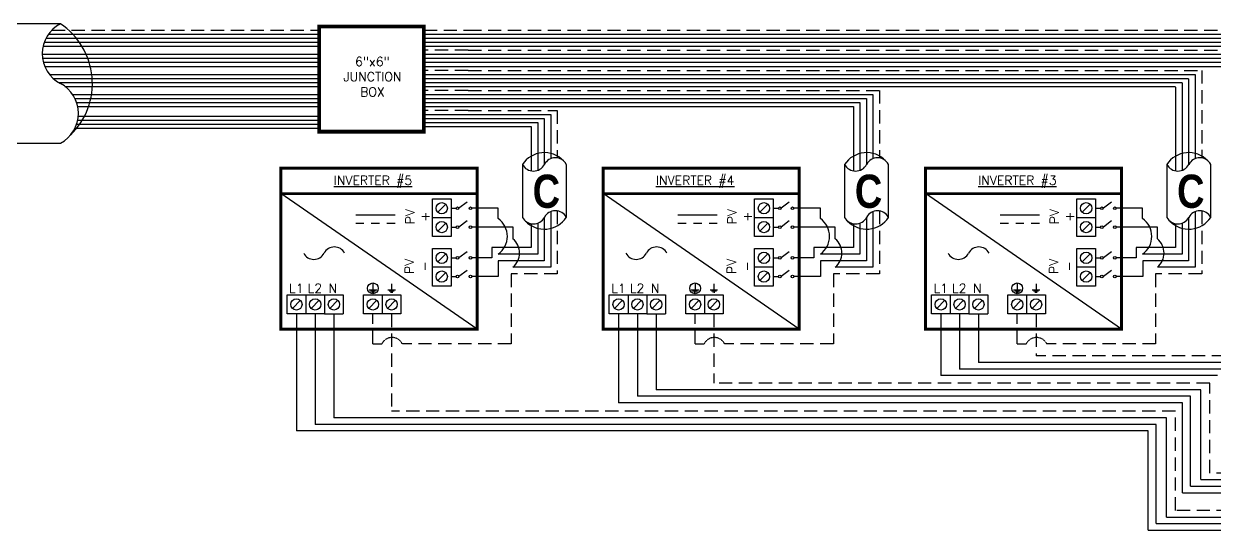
# Model space of a CAD drawing. Header units: feet. Extents: x 20561 to 21369, y 16038 to 16580.
# Drawn here: x 20851.5 to 21188, y 16418.6 to 16561.7 of the extents above; entities that cross this region are included whole.
import ezdxf

# ---------------------------------------------------------------- set-up
doc = ezdxf.new("R2010")
doc.units = ezdxf.units.FT
doc.header["$MEASUREMENT"] = 0
doc.linetypes.add('HIDDEN', pattern=[0.375, 0.25, -0.125])
doc.styles.add('ONE LINE TXT', font='techb___.ttf')
doc.styles.get("Standard").update_dxf_attribs({"font": 'simplex.shx'})

msp = doc.modelspace()

# ---------------------------------------------------------------- linework, layer by layer
at = {"color": 7, "linetype": 'Continuous'}
for p, q in [((20861.79, 16561.67), (20821.16, 16561.67)), ((20857.25, 16556.45), (20934.94, 16556.45)), ((20858.42, 16558.71), (20934.94, 16558.71)), ((20964.55, 16558.71), (20977.08, 16558.71)), ((20964.55, 16556.45), (20977.08, 16556.45)), ((20977.08, 16558.71), (21364.85, 16558.71)), ((20977.08, 16556.45), (21361.16, 16556.44)), ((20856.7, 16553.05), (20934.94, 16553.05)), ((20964.55, 16553.05), (20977.08, 16553.05)), ((20977.08, 16553.05), (21273.75, 16553.05)), ((20857.02, 16550.79), (20934.94, 16550.79)), ((20964.55, 16550.79), (20977.08, 16550.79)), ((20977.08, 16550.79), (21270.06, 16550.79)), ((20858.71, 16547.39), (20934.94, 16547.39)), ((20964.55, 16547.39), (20977.08, 16547.39)), ((20977.08, 16547.39), (21182.65, 16547.39)), ((21182.65, 16547.33), (21182.65, 16523.57)), ((20861.24, 16545.13), (20934.94, 16545.13)), ((20964.55, 16545.13), (20977.08, 16545.13)), ((20977.08, 16545.13), (21178.96, 16545.13)), ((21178.96, 16544.95), (21178.96, 16520.28)), ((20865.25, 16541.73), (20934.94, 16541.73)), ((20866.38, 16539.46), (20934.94, 16539.46)), ((20964.55, 16541.73), (20977.08, 16541.73)), ((20964.55, 16539.46), (20977.08, 16539.46)), ((20977.08, 16541.73), (21091.55, 16541.73)), ((20977.08, 16539.47), (21087.86, 16539.46)), ((21087.86, 16539.46), (21087.86, 16520.28)), ((21091.55, 16541.73), (21091.55, 16523.57)), ((20964.55, 16536.06), (20977.08, 16536.06)), ((20977.08, 16536.06), (21000.45, 16536.06)), ((21000.45, 16536.06), (21000.45, 16523.57)), ((20866.39, 16533.32), (20934.94, 16533.32)), ((20866.86, 16535.59), (20934.94, 16535.59)), ((20964.55, 16533.8), (20977.08, 16533.8)), ((20977.08, 16533.8), (20996.76, 16533.8)), ((20996.76, 16533.8), (20996.76, 16520.28)), ((20821.16, 16527.95), (20861.79, 16527.95)), ((20992.44, 16521.94), (20992.44, 16506.99)), ((21004.85, 16506.99), (21004.85, 16521.94)), ((21083.54, 16521.94), (21083.54, 16506.99)), ((21095.95, 16506.99), (21095.95, 16521.94)), ((21174.64, 16521.94), (21174.64, 16506.99)), ((21187.05, 16506.99), (21187.05, 16521.94)), ((20979.61, 16475.41), (20924.16, 16513.68)), ((21070.71, 16475.41), (21015.26, 16513.68)), ((21161.81, 16475.41), (21106.36, 16513.68)), ((20985.58, 16509.54), (20978.1, 16509.54)), ((20985.58, 16506.65), (20985.58, 16509.54)), ((21076.68, 16509.54), (21069.2, 16509.54)), ((21076.68, 16506.65), (21076.68, 16509.54)), ((21167.78, 16509.54), (21160.3, 16509.54)), ((21167.78, 16506.65), (21167.78, 16509.54)), ((20956.41, 16507.62), (20945.32, 16507.62)), ((20996.76, 16505.33), (20996.76, 16496.58)), ((21000.45, 16508.61), (21000.45, 16492.89)), ((21047.51, 16507.62), (21036.42, 16507.62)), ((21087.86, 16505.33), (21087.86, 16496.58)), ((21091.55, 16508.61), (21091.55, 16492.89)), ((21138.61, 16507.62), (21127.52, 16507.62)), ((21178.96, 16505.33), (21178.96, 16496.58)), ((21182.65, 16508.61), (21182.65, 16492.89)), ((20947.63, 16505.22), (20945.32, 16505.22)), ((20952.02, 16505.22), (20949.71, 16505.22)), ((20956.41, 16505.22), (20954.09, 16505.22)), ((20989.77, 16504.24), (20978.1, 16504.24)), ((20989.77, 16500.92), (20989.77, 16504.24)), ((21038.73, 16505.22), (21036.42, 16505.22)), ((21043.12, 16505.22), (21040.81, 16505.22)), ((21047.51, 16505.22), (21045.19, 16505.22)), ((21080.87, 16504.24), (21069.2, 16504.24)), ((21080.87, 16500.92), (21080.87, 16504.24)), ((21129.84, 16505.22), (21127.52, 16505.22)), ((21134.22, 16505.22), (21131.91, 16505.22)), ((21138.61, 16505.22), (21136.29, 16505.22)), ((21171.97, 16504.24), (21160.3, 16504.24)), ((21171.97, 16500.92), (21171.97, 16504.24)), ((20996.76, 16496.58), (20985.58, 16496.58)), ((21087.86, 16496.58), (21076.68, 16496.58)), ((21178.96, 16496.58), (21167.78, 16496.58)), ((21000.45, 16492.89), (20989.77, 16492.89)), ((21091.55, 16492.89), (21080.87, 16492.89)), ((21182.65, 16492.89), (21171.97, 16492.89)), ((20928.54, 16479.75), (20928.54, 16446.64)), ((21019.64, 16479.75), (21019.64, 16454.59)), ((21110.74, 16479.75), (21110.74, 16462.26)), ((21189, 16462.26), (21110.74, 16462.26)), ((21179.09, 16454.59), (21019.64, 16454.59)), ((21179.09, 16429.17), (21179.09, 16454.59)), ((21169.37, 16446.64), (20928.54, 16446.64)), ((21169.37, 16418.59), (21169.37, 16446.64)), ((21179.09, 16429.17), (21306.8, 16429.17)), ((21169.37, 16418.59), (21306.8, 16418.59))]:
    msp.add_line(p, q, dxfattribs=at)
at = {"color": 92, "linetype": 'HIDDEN', "ltscale": 15}
for p, q in [((20859.36, 16559.84), (20934.94, 16559.84)), ((20964.55, 16559.84), (20977.08, 16559.84)), ((20977.08, 16559.84), (21366.69, 16559.84)), ((20977.08, 16554.18), (20964.55, 16554.18)), ((20977.08, 16554.18), (21275.59, 16554.18)), ((20977.08, 16548.52), (20964.55, 16548.52)), ((20977.08, 16548.52), (21184.49, 16548.52)), ((21184.49, 16548.52), (21184.49, 16523.77)), ((20977.08, 16542.86), (20964.55, 16542.86)), ((20977.08, 16542.86), (21093.39, 16542.86)), ((21093.39, 16542.86), (21093.39, 16523.77)), ((20977.08, 16537.19), (20964.55, 16537.19)), ((20977.08, 16537.2), (21002.29, 16537.2)), ((21002.29, 16537.2), (21002.29, 16523.77)), ((21002.29, 16508.82), (21002.29, 16491.05)), ((21093.39, 16508.82), (21093.39, 16491.05)), ((21184.49, 16508.82), (21184.49, 16491.05)), ((21002.29, 16491.05), (20989.27, 16491.05)), ((20989.27, 16491.05), (20989.27, 16471.28)), ((21093.39, 16491.05), (21080.37, 16491.05)), ((21080.37, 16491.05), (21080.37, 16471.28)), ((21184.49, 16491.05), (21171.47, 16491.05)), ((21171.47, 16491.05), (21171.47, 16471.28)), ((20950.15, 16471.28), (20950.15, 16479.75)), ((20955.45, 16479.75), (20955.45, 16452.2)), ((21041.25, 16471.28), (21041.25, 16479.75)), ((21046.55, 16479.75), (21046.55, 16460.14)), ((21132.35, 16471.28), (21132.35, 16479.75)), ((21137.65, 16479.75), (21137.65, 16467.81)), ((20950.15, 16471.28), (20952.68, 16471.28)), ((20989.27, 16471.28), (20958.48, 16471.28)), ((21041.25, 16471.28), (21043.78, 16471.28)), ((21080.37, 16471.28), (21049.58, 16471.28)), ((21132.35, 16471.28), (21134.88, 16471.28)), ((21171.47, 16471.28), (21140.68, 16471.28)), ((21196.69, 16467.81), (21137.65, 16467.81)), ((21186.78, 16460.14), (21046.55, 16460.14)), ((21186.78, 16434.72), (21186.78, 16460.14)), ((21177.06, 16452.2), (20955.45, 16452.2)), ((21177.06, 16424.15), (21177.06, 16452.2)), ((21304.95, 16434.72), (21186.78, 16434.72)), ((21304.95, 16424.15), (21177.06, 16424.15))]:
    msp.add_line(p, q, dxfattribs=at)
at = {"color": 253, "linetype": 'Continuous'}
for p, q in [((20857.74, 16557.58), (20934.94, 16557.58)), ((20964.55, 16557.58), (20977.08, 16557.58)), ((20977.08, 16557.58), (21363, 16557.58)), ((20856.92, 16555.31), (20934.94, 16555.31)), ((20964.55, 16555.31), (20977.08, 16555.31)), ((20977.08, 16555.31), (21359.31, 16555.31)), ((20856.79, 16551.92), (20934.94, 16551.92)), ((20857.4, 16549.65), (20934.94, 16549.65)), ((20964.55, 16551.92), (20977.08, 16551.92)), ((20964.55, 16549.65), (20977.08, 16549.65)), ((20977.08, 16551.92), (21271.9, 16551.92)), ((20977.08, 16549.65), (21268.21, 16549.65)), ((20859.75, 16546.26), (20934.94, 16546.26)), ((20964.55, 16546.26), (20977.08, 16546.26)), ((20977.08, 16546.26), (21180.8, 16546.26)), ((21180.8, 16546.14), (21180.8, 16521.87)), ((20863.09, 16543.99), (20934.94, 16543.99)), ((20964.55, 16543.99), (20977.08, 16543.99)), ((20977.08, 16543.99), (21177.11, 16543.99)), ((21177.11, 16543.76), (21177.11, 16520.12)), ((20865.91, 16540.59), (20934.94, 16540.59)), ((20964.55, 16540.59), (20977.08, 16540.59)), ((20977.08, 16540.6), (21089.7, 16540.6)), ((21089.7, 16540.6), (21089.7, 16521.87)), ((20866.69, 16538.33), (20934.94, 16538.33)), ((20964.55, 16538.33), (20977.08, 16538.33)), ((20977.08, 16538.33), (21086.01, 16538.33)), ((21086.01, 16538.33), (21086.01, 16520.12)), ((20866.7, 16534.45), (20934.94, 16534.45)), ((20964.55, 16534.93), (20977.08, 16534.93)), ((20964.55, 16532.66), (20977.08, 16532.66)), ((20977.08, 16534.93), (20998.6, 16534.93)), ((20977.08, 16532.67), (20994.91, 16532.67)), ((20994.91, 16532.67), (20994.91, 16520.12)), ((20998.6, 16534.93), (20998.6, 16521.87)), ((20865.92, 16532.19), (20934.94, 16532.19)), ((20998.6, 16506.91), (20998.6, 16494.74)), ((21089.7, 16506.91), (21089.7, 16494.74)), ((21180.8, 16506.91), (21180.8, 16494.74)), ((20994.91, 16505.17), (20994.91, 16498.43)), ((21086.01, 16505.17), (21086.01, 16498.43)), ((21177.11, 16505.17), (21177.11, 16498.43)), ((20983.77, 16495.54), (20978.1, 16495.54)), ((20994.91, 16498.43), (20983.77, 16498.43)), ((20983.77, 16498.43), (20983.77, 16495.54)), ((21074.87, 16495.54), (21069.2, 16495.54)), ((21086.01, 16498.43), (21074.87, 16498.43)), ((21074.87, 16498.43), (21074.87, 16495.54)), ((21165.97, 16495.54), (21160.3, 16495.54)), ((21177.11, 16498.43), (21165.97, 16498.43)), ((21165.97, 16498.43), (21165.97, 16495.54)), ((20998.6, 16494.74), (20985.61, 16494.74)), ((20985.61, 16494.74), (20985.61, 16490.24)), ((21089.7, 16494.74), (21076.71, 16494.74)), ((21076.71, 16494.74), (21076.71, 16490.24)), ((21180.8, 16494.74), (21167.81, 16494.74)), ((21167.81, 16494.74), (21167.81, 16490.24)), ((20985.61, 16490.24), (20978.1, 16490.24)), ((21076.71, 16490.24), (21069.2, 16490.24)), ((21167.81, 16490.24), (21160.3, 16490.24)), ((20939.14, 16479.75), (20939.14, 16450.34)), ((21030.24, 16479.75), (21030.24, 16458.29)), ((21121.34, 16479.75), (21121.34, 16465.96)), ((21194.13, 16465.96), (21121.34, 16465.96)), ((21184.22, 16458.29), (21030.24, 16458.29)), ((21184.22, 16432.87), (21184.22, 16458.29)), ((21174.5, 16450.34), (20939.14, 16450.34)), ((21174.5, 16422.3), (21174.5, 16450.34)), ((21184.22, 16432.87), (21304.9, 16432.87)), ((21174.5, 16422.3), (21304.9, 16422.3))]:
    msp.add_line(p, q, dxfattribs=at)
at = {"color": 1, "linetype": 'Continuous'}
for p, q in [((20966.97, 16501.59), (20966.97, 16512.19)), ((20966.97, 16512.19), (20972.27, 16512.19)), ((20966.97, 16501.59), (20966.97, 16512.19)), ((20972.27, 16512.19), (20972.27, 16501.59)), ((20972.27, 16512.19), (20972.27, 16506.89)), ((21058.07, 16501.59), (21058.07, 16512.19)), ((21058.07, 16512.19), (21063.37, 16512.19)), ((21058.07, 16501.59), (21058.07, 16512.19)), ((21063.37, 16512.19), (21063.37, 16501.59)), ((21063.37, 16512.19), (21063.37, 16506.89)), ((21149.17, 16501.59), (21149.17, 16512.19)), ((21149.17, 16512.19), (21154.47, 16512.19)), ((21149.17, 16501.59), (21149.17, 16512.19)), ((21154.47, 16512.19), (21154.47, 16501.59)), ((21154.47, 16512.19), (21154.47, 16506.89)), ((20972.27, 16509.54), (20973.7, 16509.54)), ((20976.79, 16511.27), (20974.5, 16509.56)), ((21063.37, 16509.54), (21064.8, 16509.54)), ((21067.89, 16511.27), (21065.6, 16509.56)), ((21154.47, 16509.54), (21155.9, 16509.54)), ((21158.99, 16511.27), (21156.7, 16509.56)), ((20972.27, 16506.89), (20966.97, 16506.89)), ((20976.79, 16505.97), (20974.5, 16504.25)), ((21063.37, 16506.89), (21058.07, 16506.89)), ((21067.89, 16505.97), (21065.6, 16504.25)), ((21154.47, 16506.89), (21149.17, 16506.89)), ((21158.99, 16505.97), (21156.7, 16504.25)), ((20972.27, 16504.24), (20973.7, 16504.24)), ((21063.37, 16504.24), (21064.8, 16504.24)), ((21154.47, 16504.24), (21155.9, 16504.24)), ((20972.27, 16501.59), (20966.97, 16501.59)), ((21063.37, 16501.59), (21058.07, 16501.59)), ((21154.47, 16501.59), (21149.17, 16501.59)), ((20966.97, 16487.58), (20966.97, 16498.19)), ((20966.97, 16498.19), (20972.27, 16498.19)), ((20972.27, 16498.19), (20972.27, 16492.89)), ((20972.27, 16495.54), (20973.7, 16495.54)), ((20976.79, 16497.27), (20974.5, 16495.55)), ((21058.07, 16487.58), (21058.07, 16498.19)), ((21058.07, 16498.19), (21063.37, 16498.19)), ((21063.37, 16498.19), (21063.37, 16492.89)), ((21063.37, 16495.54), (21064.8, 16495.54)), ((21067.89, 16497.27), (21065.6, 16495.55)), ((21149.17, 16487.58), (21149.17, 16498.19)), ((21149.17, 16498.19), (21154.47, 16498.19)), ((21154.47, 16498.19), (21154.47, 16492.89)), ((21154.47, 16495.54), (21155.9, 16495.54)), ((21158.99, 16497.27), (21156.7, 16495.55)), ((20972.27, 16492.89), (20966.97, 16492.89)), ((20972.27, 16492.89), (20972.27, 16487.58)), ((20976.79, 16491.97), (20974.5, 16490.25)), ((21063.37, 16492.89), (21058.07, 16492.89)), ((21063.37, 16492.89), (21063.37, 16487.58)), ((21067.89, 16491.97), (21065.6, 16490.25)), ((21154.47, 16492.89), (21149.17, 16492.89)), ((21154.47, 16492.89), (21154.47, 16487.58)), ((21158.99, 16491.97), (21156.7, 16490.25)), ((20972.27, 16490.24), (20973.7, 16490.24)), ((21063.37, 16490.24), (21064.8, 16490.24)), ((21154.47, 16490.24), (21155.9, 16490.24)), ((20972.27, 16487.58), (20966.97, 16487.58)), ((21063.37, 16487.58), (21058.07, 16487.58)), ((21154.47, 16487.58), (21149.17, 16487.58)), ((20925.89, 16485.06), (20936.49, 16485.06)), ((20925.89, 16479.75), (20925.89, 16485.06)), ((20925.89, 16485.06), (20931.19, 16485.06)), ((20931.19, 16485.06), (20931.19, 16479.75)), ((20936.49, 16485.06), (20936.49, 16479.75)), ((20936.49, 16485.06), (20941.79, 16485.06)), ((20941.79, 16485.06), (20941.79, 16479.75)), ((20947.5, 16485.06), (20958.1, 16485.06)), ((20947.5, 16479.75), (20947.5, 16485.06)), ((20947.5, 16485.06), (20952.8, 16485.06)), ((20952.8, 16485.06), (20952.8, 16479.75)), ((20958.1, 16485.06), (20958.1, 16479.75)), ((21016.99, 16485.06), (21027.59, 16485.06)), ((21016.99, 16479.75), (21016.99, 16485.06)), ((21016.99, 16485.06), (21022.29, 16485.06)), ((21022.29, 16485.06), (21022.29, 16479.75)), ((21027.59, 16485.06), (21027.59, 16479.75)), ((21027.59, 16485.06), (21032.89, 16485.06)), ((21032.89, 16485.06), (21032.89, 16479.75)), ((21038.6, 16485.06), (21049.2, 16485.06)), ((21038.6, 16479.75), (21038.6, 16485.06)), ((21038.6, 16485.06), (21043.9, 16485.06)), ((21043.9, 16485.06), (21043.9, 16479.75)), ((21049.2, 16485.06), (21049.2, 16479.75)), ((21108.09, 16485.06), (21118.69, 16485.06)), ((21108.09, 16479.75), (21108.09, 16485.06)), ((21108.09, 16485.06), (21113.39, 16485.06)), ((21113.39, 16485.06), (21113.39, 16479.75)), ((21118.69, 16485.06), (21118.69, 16479.75)), ((21118.69, 16485.06), (21123.99, 16485.06)), ((21123.99, 16485.06), (21123.99, 16479.75)), ((21129.7, 16485.06), (21140.3, 16485.06)), ((21129.7, 16479.75), (21129.7, 16485.06)), ((21129.7, 16485.06), (21135, 16485.06)), ((21135, 16485.06), (21135, 16479.75)), ((21140.3, 16485.06), (21140.3, 16479.75)), ((20936.49, 16479.75), (20925.89, 16479.75)), ((20936.49, 16479.75), (20941.79, 16479.75)), ((20958.1, 16479.75), (20947.5, 16479.75)), ((21027.59, 16479.75), (21016.99, 16479.75)), ((21027.59, 16479.75), (21032.89, 16479.75)), ((21049.2, 16479.75), (21038.6, 16479.75)), ((21118.69, 16479.75), (21108.09, 16479.75)), ((21118.69, 16479.75), (21123.99, 16479.75)), ((21140.3, 16479.75), (21129.7, 16479.75))]:
    msp.add_line(p, q, dxfattribs=at)
at = {"color": 4, "linetype": 'Continuous'}
for p, q in [((20970.75, 16510.67), (20968.49, 16508.41)), ((21061.85, 16510.67), (21059.59, 16508.41)), ((21152.95, 16510.67), (21150.69, 16508.41)), ((20970.75, 16505.37), (20968.49, 16503.11)), ((21061.85, 16505.37), (21059.59, 16503.11)), ((21152.95, 16505.37), (21150.69, 16503.11)), ((20970.75, 16496.67), (20968.49, 16494.41)), ((21061.85, 16496.67), (21059.59, 16494.41)), ((21152.95, 16496.67), (21150.69, 16494.41)), ((20970.75, 16491.37), (20968.49, 16489.1)), ((21061.85, 16491.37), (21059.59, 16489.1)), ((21152.95, 16491.37), (21150.69, 16489.1)), ((20929.67, 16483.54), (20927.41, 16481.27)), ((20934.97, 16483.54), (20932.71, 16481.27)), ((20940.27, 16483.54), (20938.01, 16481.27)), ((20951.28, 16483.54), (20949.02, 16481.27)), ((20956.58, 16483.54), (20954.32, 16481.27)), ((21020.77, 16483.54), (21018.51, 16481.27)), ((21026.07, 16483.54), (21023.81, 16481.27)), ((21031.37, 16483.54), (21029.11, 16481.27)), ((21042.38, 16483.54), (21040.12, 16481.27)), ((21047.68, 16483.54), (21045.42, 16481.27)), ((21111.87, 16483.54), (21109.61, 16481.27)), ((21117.17, 16483.54), (21114.91, 16481.27)), ((21122.47, 16483.54), (21120.21, 16481.27)), ((21133.48, 16483.54), (21131.22, 16481.27)), ((21138.78, 16483.54), (21136.52, 16481.27))]:
    msp.add_line(p, q, dxfattribs=at)
at = {"color": 10, "linetype": 'Continuous'}
for p, q in [((20933.84, 16479.75), (20933.84, 16448.49)), ((21024.94, 16479.75), (21024.94, 16456.44)), ((21116.04, 16479.75), (21116.04, 16464.11)), ((21191.27, 16464.11), (21116.04, 16464.11)), ((21181.36, 16456.44), (21024.94, 16456.44)), ((21181.36, 16431.02), (21181.36, 16456.44)), ((21171.64, 16448.49), (20933.84, 16448.49)), ((21171.64, 16420.44), (21171.64, 16448.49)), ((21181.36, 16431.02), (21306.71, 16431.02)), ((21171.64, 16420.44), (21306.71, 16420.44))]:
    msp.add_line(p, q, dxfattribs=at)
at = {"lineweight": 50}
for points, const_width in [([(20964.55, 16531.21), (20934.94, 16531.21), (20934.94, 16560.93), (20964.55, 16560.93)], 1.08), ([(20924.16, 16475.41), (20924.16, 16520.92), (20979.61, 16520.92), (20979.61, 16475.41)], 0.834), ([(20924.16, 16513.68), (20924.16, 16520.92), (20979.61, 16520.92), (20979.61, 16513.68)], 0.834), ([(21015.26, 16475.41), (21015.26, 16520.92), (21070.71, 16520.92), (21070.71, 16475.41)], 0.834), ([(21015.26, 16513.68), (21015.26, 16520.92), (21070.71, 16520.92), (21070.71, 16513.68)], 0.834), ([(21106.36, 16475.41), (21106.36, 16520.92), (21161.81, 16520.92), (21161.81, 16475.41)], 0.834), ([(21106.36, 16513.68), (21106.36, 16520.92), (21161.81, 16520.92), (21161.81, 16513.68)], 0.834)]:
    msp.add_lwpolyline(points, close=True, dxfattribs=dict(at, const_width=const_width))
at = {"color": 92, "linetype": 'Continuous', "flags": 128}
for points in [[(20949.07, 16486.54), (20951.23, 16486.54)], [(20950.85, 16486.14), (20949.44, 16486.14)], [(20950.15, 16488.16), (20950.15, 16486.54)], [(20954.37, 16486.54), (20956.53, 16486.54)], [(20956.16, 16486.14), (20954.75, 16486.14)], [(20955.45, 16488.16), (20955.45, 16486.54)], [(21040.17, 16486.54), (21042.33, 16486.54)], [(21041.96, 16486.14), (21040.54, 16486.14)], [(21041.25, 16488.16), (21041.25, 16486.54)], [(21045.47, 16486.54), (21047.63, 16486.54)], [(21047.26, 16486.14), (21045.85, 16486.14)], [(21046.55, 16488.16), (21046.55, 16486.54)], [(21131.27, 16486.54), (21133.43, 16486.54)], [(21133.06, 16486.14), (21131.64, 16486.14)], [(21132.35, 16488.16), (21132.35, 16486.54)], [(21136.57, 16486.54), (21138.73, 16486.54)], [(21138.36, 16486.14), (21136.95, 16486.14)], [(21137.65, 16488.16), (21137.65, 16486.54)]]:
    msp.add_lwpolyline(points, dxfattribs=at)
at = {"color": 92, "linetype": 'HIDDEN', "flags": 128}
for points in [[(20950.48, 16485.74), (20949.82, 16485.74)], [(20955.78, 16485.74), (20955.12, 16485.74)], [(21041.58, 16485.74), (21040.92, 16485.74)], [(21046.88, 16485.74), (21046.22, 16485.74)], [(21132.68, 16485.74), (21132.02, 16485.74)], [(21137.98, 16485.74), (21137.32, 16485.74)]]:
    msp.add_lwpolyline(points, dxfattribs=at)
at = {"color": 4, "linetype": 'Continuous'}
for centre in [(20969.62, 16509.54), (21060.72, 16509.54), (21151.82, 16509.54), (20969.62, 16504.24), (21060.72, 16504.24), (21151.82, 16504.24), (20969.62, 16495.54), (21060.72, 16495.54), (21151.82, 16495.54), (20969.62, 16490.24), (21060.72, 16490.24), (21151.82, 16490.24), (20928.54, 16482.4), (20933.84, 16482.4), (20939.14, 16482.4), (20950.15, 16482.4), (20955.45, 16482.4), (21019.64, 16482.4), (21024.94, 16482.4), (21030.24, 16482.4), (21041.25, 16482.4), (21046.55, 16482.4), (21110.74, 16482.4), (21116.04, 16482.4), (21121.34, 16482.4), (21132.35, 16482.4), (21137.65, 16482.4)]:
    msp.add_circle(centre, 1.6, dxfattribs=at)
at = {"color": 1, "linetype": 'Continuous'}
for centre in [(20974.08, 16509.54), (20977.72, 16509.54), (21065.18, 16509.54), (21068.82, 16509.54), (21156.28, 16509.54), (21159.92, 16509.54), (20974.08, 16504.24), (20977.72, 16504.24), (21065.18, 16504.24), (21068.82, 16504.24), (21156.28, 16504.24), (21159.92, 16504.24), (20974.08, 16495.54), (20977.72, 16495.54), (21065.18, 16495.54), (21068.82, 16495.54), (21156.28, 16495.54), (21159.92, 16495.54), (20974.08, 16490.24), (20977.72, 16490.24), (21065.18, 16490.24), (21068.82, 16490.24), (21156.28, 16490.24), (21159.92, 16490.24)]:
    msp.add_circle(centre, 0.381, dxfattribs=at)
at = {"color": 92, "linetype": 'Continuous'}
for centre in [(20950.15, 16486.93), (21041.25, 16486.93), (21132.35, 16486.93)]:
    msp.add_circle(centre, 1.52, dxfattribs=at)
at = {"linetype": 'Continuous'}
for centre, radius, start, end in [((20866.21, 16553.24), 9.52, 117.6639, 242.3361), ((20857.38, 16536.38), 9.52, 297.6639, 62.3361), ((21001.74, 16520.31), 3.5, 27.6639, 152.3361), ((21092.84, 16520.31), 3.5, 27.6639, 152.3361), ((21183.94, 16520.31), 3.5, 27.6639, 152.3361), ((20995.54, 16523.56), 3.5, 207.6639, 332.3361), ((21086.64, 16523.56), 3.5, 207.6639, 332.3361), ((21177.74, 16523.56), 3.5, 207.6639, 332.3361), ((21001.74, 16505.36), 3.5, 27.6639, 152.3361), ((21092.84, 16505.36), 3.5, 27.6639, 152.3361), ((21183.94, 16505.36), 3.5, 27.6639, 152.3361), ((20981.97, 16501.62), 6.2, 305.6505, 54.3495), ((20995.54, 16508.61), 3.5, 207.6639, 332.3361), ((21073.07, 16501.62), 6.2, 305.6505, 54.3495), ((21086.64, 16508.61), 3.5, 207.6639, 332.3361), ((21164.17, 16501.62), 6.2, 305.6505, 54.3495), ((21177.74, 16508.61), 3.5, 207.6639, 332.3361), ((20939.27, 16495.34), 3.27, 27.6639, 152.3361), ((20986.41, 16496.9), 5.23, 309.9338, 50.0662), ((21030.37, 16495.34), 3.27, 27.6639, 152.3361), ((21077.51, 16496.9), 5.23, 309.9338, 50.0662), ((21121.47, 16495.34), 3.27, 27.6639, 152.3361), ((21168.61, 16496.9), 5.23, 309.9338, 50.0662), ((20933.48, 16498.38), 3.27, 207.6639, 332.3361), ((21024.58, 16498.38), 3.27, 207.6639, 332.3361), ((21115.68, 16498.38), 3.27, 207.6639, 332.3361)]:
    msp.add_arc(centre, radius, start, end, dxfattribs=at)
at = {"color": 7, "linetype": 'Continuous'}
for centre, radius, start, end in [((20850.6, 16544.81), 20.24, 313.9732, 56.4265), ((20998.64, 16517.82), 7.45, 43.9732, 146.4265), ((21089.74, 16517.82), 7.45, 43.9732, 146.4265), ((21180.84, 16517.82), 7.45, 43.9732, 146.4265), ((20998.64, 16511.1), 7.45, 223.9732, 326.4265), ((21089.74, 16511.1), 7.45, 223.9732, 326.4265), ((21180.84, 16511.1), 7.45, 223.9732, 326.4265)]:
    msp.add_arc(centre, radius, start, end, dxfattribs=at)
at = {"color": 92, "linetype": 'HIDDEN', "ltscale": 0.3}
for centre in [(20955.58, 16469.76), (21046.68, 16469.76), (21137.78, 16469.76)]:
    msp.add_arc(centre, 3.27, 27.6639, 152.3361, dxfattribs=at)

# ---------------------------------------------------------------- texts
at = {"color": 1, "linetype": 'Continuous'}
for s, p in [('%%UINVERTER #5', (20939.09, 16516.18)), ('%%UINVERTER #4', (21030.19, 16516.18)), ('%%UINVERTER #3', (21121.29, 16516.18))]:
    msp.add_text(s, height=2.5744, dxfattribs=at).set_placement(p)
at = {"color": 1, "insert": (20950.03, 16546.72), "char_height": 2.5744, "width": 0.3355, "attachment_point": 5}
msp.add_mtext('6"x6"  JUNCTION BOX  ', dxfattribs=at)
at = {"color": 1, "linetype": 'Continuous', "char_height": 9.3833, "attachment_point": 1, "style": 'ONE LINE TXT'}
for insert in [(20995.32, 16519.05), (21086.42, 16519.05), (21177.52, 16519.05)]:
    msp.add_mtext_dynamic_manual_height_columns('{\\W1;\\C256;C}', width=0.1385, gutter_width=2.13, heights=[0], dxfattribs=dict(at, insert=insert))
at = {"color": 1, "char_height": 2.574, "attachment_point": 5, "rotation": 90}
for s, width, insert in [('PV +', 2.8378, (20962.76, 16507.18)), ('PV +', 2.8378, (21053.86, 16507.18)), ('PV +', 2.8378, (21144.96, 16507.18)), ('PV -', 2.8013, (20962.6, 16493.12)), ('PV -', 2.8013, (21053.7, 16493.12)), ('PV -', 2.8013, (21144.8, 16493.12))]:
    msp.add_mtext_dynamic_manual_height_columns(s, width=width, gutter_width=0.75, heights=[0], dxfattribs=dict(at, insert=insert))
at = {"color": 1, "attachment_point": 5}
for s, insert, char_height in [('L1', (20928.5, 16486.91), 2.574), ('L2', (20933.75, 16486.94), 2.574), ('N', (20938.85, 16486.9), 2.57), ('L1', (21019.6, 16486.91), 2.574), ('L2', (21024.85, 16486.94), 2.574), ('N', (21029.95, 16486.9), 2.57), ('L1', (21110.7, 16486.91), 2.574), ('L2', (21115.95, 16486.94), 2.574), ('N', (21121.05, 16486.9), 2.57)]:
    msp.add_mtext_dynamic_manual_height_columns(s, width=0.1481, gutter_width=0.75, heights=[0], dxfattribs=dict(at, insert=insert, char_height=char_height))

doc.saveas('drawing.dxf')
